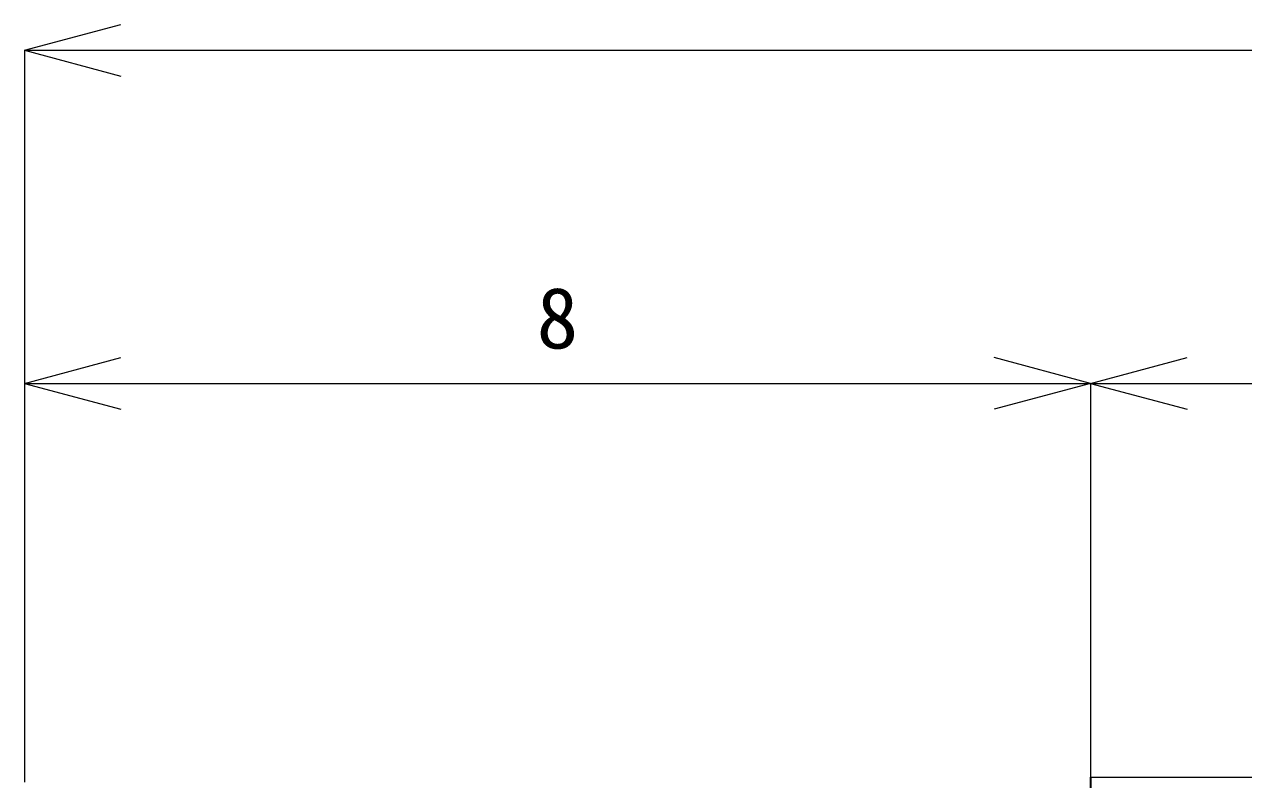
# Model space of a CAD drawing. Units: millimetres at full size, sheet at 4:1. Extents: x -32.5 to 32.5, y -23.4 to 21.6.
# Drawn here: x -19.79 to -10.64, y 3.65 to 9.32 of the extents above; entities that cross this region are included whole.
import ezdxf
from ezdxf.enums import TextEntityAlignment as Align

# ---------------------------------------------------------------- set-up
doc = ezdxf.new("R2010")
doc.units = ezdxf.units.MM
doc.header["$LTSCALE"] = 0.25
doc.layers.add('1-1_実線', color=7, linetype='Continuous', lineweight=18)
doc.layers.add('1-9_寸法線', color=4, linetype='Continuous', lineweight=9)
doc.styles.add('ＭＳ ゴシック', font='')
doc.styles.get('ＭＳ ゴシック').set_extended_font_data('MS Gothic')

msp = doc.modelspace()

# ---------------------------------------------------------------- linework, layer by layer
at = {"layer": '1-1_実線'}
msp.add_line((-11.7879, 3.6703), (9.2121, 3.6703), dxfattribs=at)
at = {"layer": '1-1_実線', "lineweight": 25}
msp.add_line((-11.7879, 3.6703), (-11.7879, 0.6703), dxfattribs=at)
at = {"layer": '1-9_寸法線'}
for p, q in [((-19.7879, 9.125), (-19.0634, 9.3191)), ((-19.7879, 9.125), (-19.0634, 8.9309)), ((-19.7879, 9.125), (9.2121, 9.125)), ((-19.7879, 9.125), (-19.7879, 6.625)), ((-19.7879, 6.625), (-19.0634, 6.8191)), ((-11.7879, 6.625), (-12.5123, 6.8191)), ((-11.7879, 6.625), (-11.0634, 6.8191)), ((-19.7879, 6.625), (-19.7879, 3.6338)), ((-19.7879, 6.625), (-19.0634, 6.4309)), ((-19.7879, 6.625), (-19.7879, 5.375)), ((-19.7879, 6.625), (-11.7879, 6.625)), ((-11.7879, 6.625), (-12.5123, 6.4309)), ((-11.7879, 6.625), (-11.0634, 6.4309)), ((-11.7879, 6.625), (9.2121, 6.625)), ((-11.7879, 6.625), (-11.7879, 3.6703))]:
    msp.add_line(p, q, dxfattribs=at)

# ---------------------------------------------------------------- texts
at = {"layer": '1-9_寸法線', "style": 'ＭＳ ゴシック'}
msp.add_text('8', height=0.4582, dxfattribs=at).set_placement((-15.9441, 6.75), align=Align.BOTTOM_LEFT)

doc.saveas('drawing.dxf')
